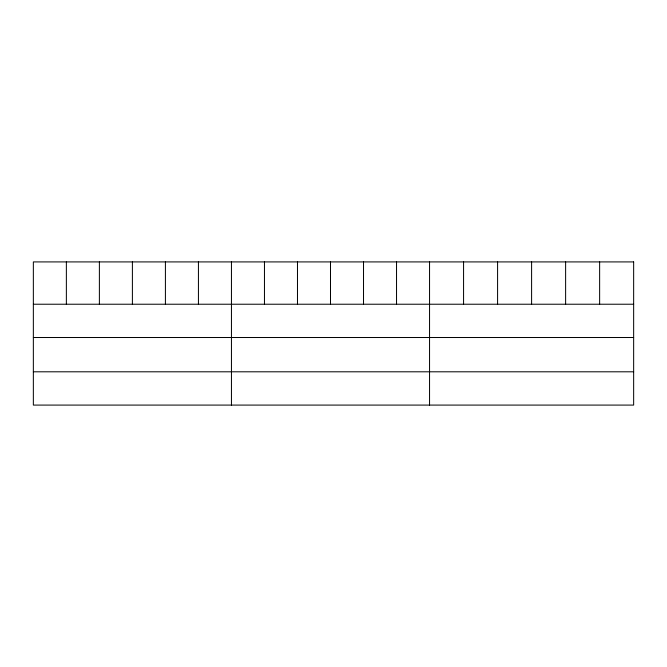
<?xml version="1.0" encoding="UTF-8"?>
<svg xmlns="http://www.w3.org/2000/svg" width="667" height="667" viewBox="0 0 667 667"><rect width="100%" height="100%" fill="white"/><g stroke="black" fill="none" stroke-linecap="round" stroke-linejoin="round"><path stroke-width="1" d="M33.35 304.227L633.65 304.227M33.35 337.51L633.65 337.51M33.35 371.802L633.65 371.802M599.633 261.914L599.633 304.227M565.616 261.914L565.616 304.227M531.599 261.914L531.599 304.227M497.582 261.914L497.582 304.227M463.565 261.914L463.565 304.227M429.548 261.914L429.548 405.086M396.531 261.914L396.531 304.227M363.515 261.914L363.515 304.227M330.498 261.914L330.498 304.227M297.482 261.914L297.482 304.227M264.465 261.914L264.465 304.227M231.449 261.914L231.449 405.086M198.433 261.914L198.433 304.227M165.416 261.914L165.416 304.227M132.4 261.914L132.4 304.227M99.383 261.914L99.383 304.227M66.366 261.914L66.366 304.227M633.65 261.914L33.35 261.914L33.35 405.086L633.65 405.086L633.65 261.914"/></g></svg>
